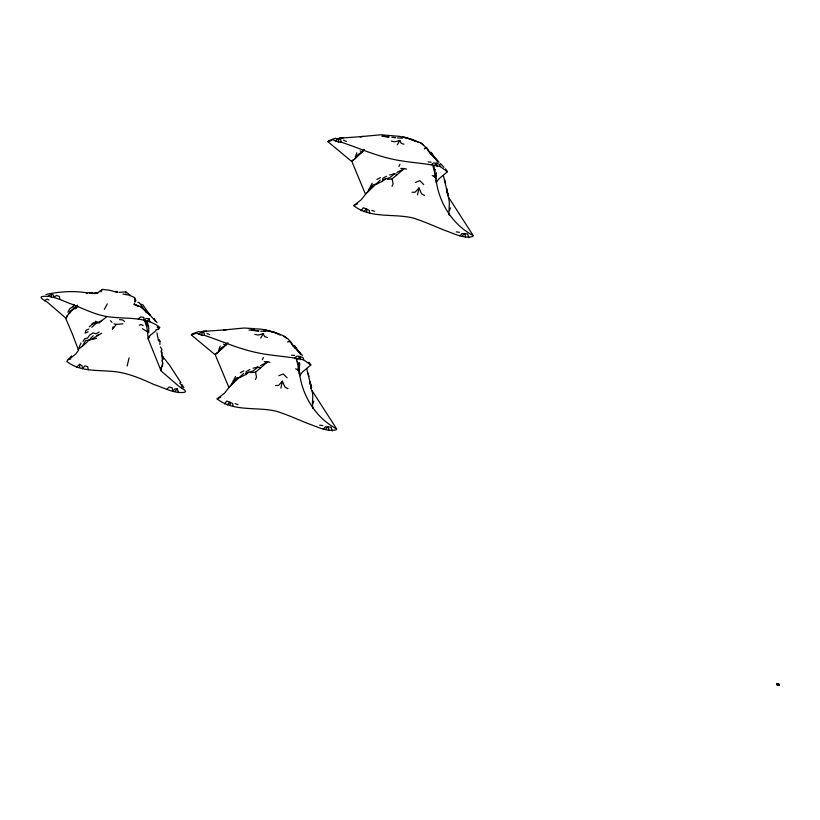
<?xml version="1.0" encoding="UTF-8"?>
<svg xmlns="http://www.w3.org/2000/svg" width="820" height="820" viewBox="0 0 820 820"><rect width="100%" height="100%" fill="white"/><g stroke="black" fill="none" stroke-linecap="round" stroke-linejoin="round"><path stroke-width="1.23" d="M778.211 683.736C778.447 685.428 776.407 682.096 778.887 685.192C778.241 683.029 775.177 683.593 778.528 684.382C779.523 683.89 776.468 683.378 777.093 683.747C775.638 684.556 777.657 683.039 778.887 685.192C779.656 682.568 774.685 684.536 777.954 685.161C775.207 683.665 778.979 682.875 779 685.089M148.758 332.53L148.789 328.318L147.354 321.737M159.9 344.533L159.921 341.222L159.131 339.511M146.339 322.362L148.338 339.265L161.14 370.999L178.975 386.384L184.357 389.869L185.597 391.263L184.91 392.206C174.639 394.082 164.195 387.819 154.324 384.662C143.736 379.916 133.014 375.088 121.596 372.71C103.217 368.867 82.256 373.643 66.748 361.435L71.494 355.901M230.225 385.953L224.536 393.098L217.136 398.889C233.69 412.091 256.701 406.525 276.299 411.24C287.154 414.541 297.445 419.368 307.971 423.55C316.92 426.564 326.657 432.078 335.964 429.864L336.63 428.88C313.65 416.662 299.987 391.827 298.9 366.489M366.827 192.69L361.138 199.844L353.728 205.625C370.291 218.827 393.303 213.261 412.89 217.976C423.755 221.277 434.046 226.105 444.573 230.287C453.521 233.3 463.259 238.815 472.566 236.601L473.232 235.617C450.252 223.399 436.578 198.563 435.492 173.225M777.708 684.628L778.836 684.761L778.057 683.757L777.268 683.911L777.175 684.874L777.831 683.665L778.938 684.669L778.088 683.685L777.565 685.038L778.088 683.685M299.331 370.394L299.515 362.901L299.577 366.068M435.932 177.13L436.26 172.712M448.981 211.734L449.38 202.591L448.622 197.671M162.329 361.364L161.878 352.139M778.887 685.192L778.938 684.669M162.411 366.407L162.832 363.188L162.063 360.779M216.91 352.907L215.537 354.373L215.588 355.583L228.872 387.44L232.511 383.883L236.426 377.989L240.198 377.354L245.836 374.484L246.215 371.583L249.864 369.533M353.502 159.644L352.139 161.109L352.19 162.319L365.474 194.176L369.113 190.619L373.028 184.725L376.8 184.09L382.428 181.22L382.817 178.319L386.466 176.269M147.6 333.381L147.959 330.757M161.325 352.292L161.868 349.32L160.341 346.983M287.861 342.237L288.025 341.468L290.577 341.673L293.478 345.968M424.452 148.974L424.616 148.215L427.179 148.41L430.08 152.704M280.891 388.167L282.418 381.228L284.94 387.081L288.005 388.711M417.493 194.904L419.02 187.964L421.541 193.817L424.606 195.447M129.068 357.94L127.141 366.007M162.585 363.465L160.833 370.271L160.7 367.893M113.109 326.749L112.391 329.363L116.337 324.412L122.969 323.828M299.013 373.284L299.484 371.562M777.401 683.614C776.612 684.31 780.24 684.095 776.478 684.157M149.312 336.22L148.338 339.265L148.205 337.932L150.603 335.042L155.913 330.747L156.118 329.65L158.475 329.455L159.849 327.375C143.326 314.48 120.97 320.456 101.608 315.403C90.302 312.615 79.981 307.059 69.095 303.195C60.485 299.833 50.778 294.862 41.687 296.604L41 297.547L42.24 298.941L47.621 302.426L65.456 317.811L72.426 334.15L78.535 350.263L75.993 353.768L70.684 358.063L70.479 359.15L68.111 359.355M777.831 683.665L778.662 684.075L778.334 685.233L777.852 683.9M299.341 373.592L299.648 375.744L302.416 372.054L310.872 364.972L303.543 359.785C287.82 356.208 271.246 355.993 255.307 352.292C237.779 348.49 221.379 340.966 204.477 335.359L204.139 332.889L198.778 331.526L192.064 333.945L191.378 334.97L214.737 354.435L217.484 352.825L225.736 345.302L226.422 343.18M435.943 180.328L436.25 182.481L439.018 178.791L447.464 171.708L440.145 166.522C424.411 162.965 407.858 162.688 391.909 159.029C374.381 155.226 357.981 147.702 341.079 142.096L340.741 139.625L335.38 138.262L328.666 140.681L327.969 141.716L351.339 161.171L354.086 159.562L362.337 152.038L363.024 149.916M312.84 403.901L313.824 401.123M449.442 210.637L450.426 207.86M218.714 350.16L220.221 346.04M355.316 156.897L356.823 152.776M67.189 315.608L65.764 318.539L70.161 311.169L75.542 307.869L77.572 305.101M777.616 684.157L778.672 684.351M69.198 313.701L73.031 308.904L75.542 307.869L76.301 305.942M80.944 342.975L78.248 349.545L86.131 342.996L93.265 335.698M230.748 385.738L235.555 376.472M367.35 192.474L372.147 183.208M255.409 379.609L256.496 377.108L255.543 372.167L267.72 361.825L269.964 362.389M392.011 186.345L393.098 183.844L392.144 178.903L404.321 168.561L406.566 169.125M219.319 351.155C220.283 346.563 225.9 346.501 227.96 342.75M355.921 157.891C356.885 153.299 362.502 153.237 364.551 149.486M262.328 359.795L263.394 357.51M398.93 166.532L399.986 164.246M101.034 291.879L102.223 289.388L109.429 290.218L117.639 292.473M104.314 309.376L107.287 303.892M82.318 346.265L85.721 340.413L90.067 340.105L101.649 333.258M67.865 312.225L69.946 308.535L73.113 306.608L74.364 304.589M260.698 338.096L263.24 333.74L264.655 336.651L267.361 337.491M397.3 144.843L399.842 140.476L401.257 143.387L403.963 144.228M82.974 341.448L84.747 338.701L87.545 338.024L89.718 335.052L93.08 332.817L95.837 333.832L99.23 332.079M76.526 306.906L75.327 308.75L77.879 306.26M361.107 210.689L363.383 207.747L369.195 210.248L369.738 213.22M224.506 403.952L226.781 401.011L232.593 403.512L233.136 406.484M146.985 321.491L149.096 318.775L146.288 318.416L144.002 320.097L143.828 317.381L140.845 316.94L138.262 319M354.086 159.562L355.911 157.255M217.484 352.825L220.621 348.982M434.221 166.04L436.527 163.2L439.684 164.441L440.145 166.522M297.619 359.303L299.925 356.464L303.092 357.704L303.543 359.785M135.341 301.668L134.941 302.16L134.48 297.476L128.914 295.108L122.949 294.083M368.815 190.414L370.988 187.923M232.214 383.678L233.669 382.017M243.642 373.377L232.511 383.883M459.907 235.852L461.988 233.526L467.687 233.925L468.845 237.728M323.305 429.116L325.386 426.789L331.085 427.189L332.243 430.992M89.308 326.821L93.593 323.059L99.22 322.742L106.764 316.674M419.02 187.964L415.094 192.208L412.029 192.28M282.418 381.228L278.492 385.472L275.428 385.543M175.111 391.284L177.356 388.875L178.442 392.595M363.885 211.621L366.653 208.721L366.796 211.806M227.284 404.885L230.051 401.984L230.195 405.07M166.665 389.469L169.084 387.019L172.21 387.819L172.712 391.324L174.721 388.957L177.356 388.875M462.326 235.791L464.817 233.382L465.565 237.144M325.724 429.055L328.215 426.646L328.963 430.408M76.701 367.053L79.561 364.336L82.01 365.689L82.584 368.713L84.778 365.874L87.668 366.591L88.335 369.81M369.113 190.619L380.244 180.123M777.421 684.034L776.858 684.69L777.668 683.777L778.651 685.243L777.626 683.716M332.407 139.472L335.39 140.907L338.353 138.539L338.691 142.065L341.079 142.096M195.806 332.736L198.788 334.17L201.751 331.803L202.089 335.329L204.477 335.359M431.238 164.728L433.524 162.903L436.527 163.2L437.06 166.429M294.646 357.991L296.922 356.167L299.925 356.464L300.468 359.693M382.428 181.22L385.349 178.955L389.787 177.684L394.43 173.891L389.654 174.937M245.836 374.484L248.747 372.218L253.185 370.947L257.839 367.155L253.052 368.2M102.223 289.388L97.662 292.801L94.187 293.539L97.816 293.181L86.141 292.73L87.617 292.924C73.944 290.608 59.491 291.531 45.971 294.503M101.752 320.405L99.435 322.116L91.778 324.125M91.789 327.313L96.422 323.07L95.325 321.245L99.22 322.742M44.546 300.858L47.058 299.023L48.995 300.048M48.154 296.215L51.301 294.226L53.577 295.149L53.884 297.476L56.395 295.436L59.419 296.502L59.932 299.341M376.872 179.467L380.439 177.571M240.28 372.731L243.847 370.835M237.328 378.297L238.733 377.559M396.952 172.425L404.321 168.561L400.847 168.387M260.35 365.689L267.72 361.825L264.245 361.651M353.728 205.625L357.387 203.842M139.318 325.243L140.876 324.484L143.172 325.56M217.136 398.889L220.785 397.106M88.15 331.762L85.167 333.186L85.946 330.265L88.857 329.045M383.565 179.764L385.349 178.955M246.072 373.438L248.747 372.218M96.893 335.513L98.543 334.837M415.371 182.481L419.768 180.677L423.704 184.541M278.769 375.744L283.166 373.94L287.103 377.805M777.145 684.013L777.678 683.818M157.163 327.2L158.045 326.883L158.475 329.455M327.969 141.716L331.813 140.374M191.378 334.97L195.211 333.637M92.547 339.521L96.504 338.25M252.263 329.23C261.037 327.918 270.303 330.89 278.534 333.935M399.842 140.476L394.768 141.798L391.376 141.06M263.24 333.74L258.177 335.062L254.784 334.324M432.663 164.984L434.19 170.068L435.43 169.781M296.061 358.248L297.588 363.321L298.829 363.045M251.227 329.343L254.364 328.635L244.114 328.02L223.604 329.988L226.925 329.64M119.095 292.32L125.911 291.94L130.083 295.077M147.887 325.376L146.247 325.622L144.638 320.497M363.526 136.376L360.205 136.725L380.716 134.757L399.976 136.397M387.47 179.406L392.144 178.903M250.869 372.669L255.543 372.167M339.777 138.17L361.282 136.622M203.186 331.434L224.68 329.886M343.16 137.852L339.121 138.057M206.558 331.116L202.519 331.321M114.38 291.531L117.629 291.469M397.403 137.924L402.62 138.139M260.801 331.188L266.018 331.393M389.203 136.971L381.925 136.202M248.952 330.019L259.007 330.931L251.801 330.193M388.393 136.93L382.868 136.222M393.62 173.85L396.162 174.014L396.911 174.947M257.019 367.114L259.561 367.278L260.309 368.211M428.091 161.929L431.135 162.135M291.489 355.193L294.534 355.398M119.525 319.626L122.569 319.892L124.599 321.553M391.888 137.309L395.609 137.668L393.077 137.391M89.421 293.068L92.721 293.478L91.368 293.304M456.258 231.875L459.456 232.337M319.656 425.139L322.854 425.601M92.65 323.162L94.064 323.377M402.866 137.083L412.788 139.574L417.954 142.106M400.18 136.54L407.489 138.037L402.794 136.94M113.918 323.838L116.337 324.412M432.253 175.572L435.717 176.905M295.651 368.836L299.115 370.168M139.8 303.789L142.803 304.835L149.968 315.167M335.39 140.907L338.691 142.065M198.788 334.17L202.089 335.329M371.808 210.361L374.566 211.365M235.207 403.624L237.964 404.629M137.832 302.252L139.738 303.01M137.176 305.511L138.477 306.403L134.008 304.251L140.097 306.506L148.256 313.301L145.95 311.159M343.508 140.148L346.399 141.46M206.906 333.412L209.797 334.724M427.179 148.41L420.711 142.834L406.484 137.791L416.006 141.46M290.577 341.673L288.199 339.101L282.049 335.103L273.675 332.079L263.579 329.804L276.33 333.002L280.214 335.144M73.113 306.608L75.542 307.869M360.175 150.89L362.337 152.038M223.573 344.154L225.736 345.302M136.776 305.47L134.101 304.025L138.477 306.403M142.454 328.717L147.559 331.813M158.239 339.921L159.921 341.222M420.711 142.834L423.489 145.048M284.109 336.097L286.887 338.311M146.196 311.385L150.08 315.064M149.968 315.003L148.287 313.342L157.081 322.608M179.672 383.053L181.363 384.744L182.05 387.952M162.175 355.788L169.627 365.33L180.902 382.571M437.121 160.402L429.782 152.52L432.601 155.267L431.238 153.811M300.53 353.666L293.181 345.784L295.999 348.531L294.636 347.075M440.463 163.57L443.989 167.311M439.038 162.145L435.174 158.055M302.436 355.409L298.572 351.319M110.433 320.671L111.992 322.383M143.633 319.4L145.888 322.034M430.469 152.674L434.569 157.686L430.326 152.223M293.867 345.937L297.967 350.95L293.724 345.486M141.286 306.372L142.905 308.381M431.238 152.376L437.849 162.227M294.646 345.64L300.837 354.742M146.954 312.584L145.068 310.093L147.282 313.199M429.936 152.489L431.299 154.324M293.334 345.753L295.374 348.51M435.563 178.042L434.118 176.034L435.943 178.791M298.962 371.306L297.516 369.297L299.956 372.967M445.475 168.899L447.464 171.708M308.873 362.163L310.872 364.972M145.96 312.184L140.538 304.62M426.666 148.42L429.567 152.592M290.075 341.684L292.965 345.856M473.232 235.617L448.981 197.876M336.63 428.88L312.379 391.14M433.882 166.89L435.092 171.544M297.393 361.21L297.588 363.321L298.941 365.535M182.081 384.652L183.895 387.839M162.585 357.1L163.703 359.109L161.858 355.05M134.48 297.476L135.966 300.653M446.428 188.754L447.956 194.35M309.827 382.007L311.354 387.614M446.541 189.061L447.863 194.442M309.56 381.208L311.272 387.706M443.343 175.459L447.863 194.289M306.741 368.723L311.262 387.553M161.079 350.909L161.776 353.143M447.535 194.401L448.448 197.425M311.241 388.67L311.846 390.689M149.096 318.775L149.896 321.758M445.598 183.373L444.706 179.898M308.996 376.636L308.105 373.161M434.19 170.068L435.317 177.807M297.588 363.321L298.716 371.07M448.878 212.933L449.421 215.25L449.257 213.384M312.02 390.935C313.824 396.685 311.569 402.784 312.82 408.514L312.666 406.648M156.938 332.869L158.588 340.884M51.301 294.226L51.475 297.516M125.911 291.94L125.962 293.16M79.561 364.336L79.612 367.319M154.068 319.062L153.76 318.601L155.636 321.399L154.068 319.062M447.74 195.406L446.91 189.184L447.74 195.406M311.139 388.659L310.308 382.448L311.139 388.659"/></g></svg>
